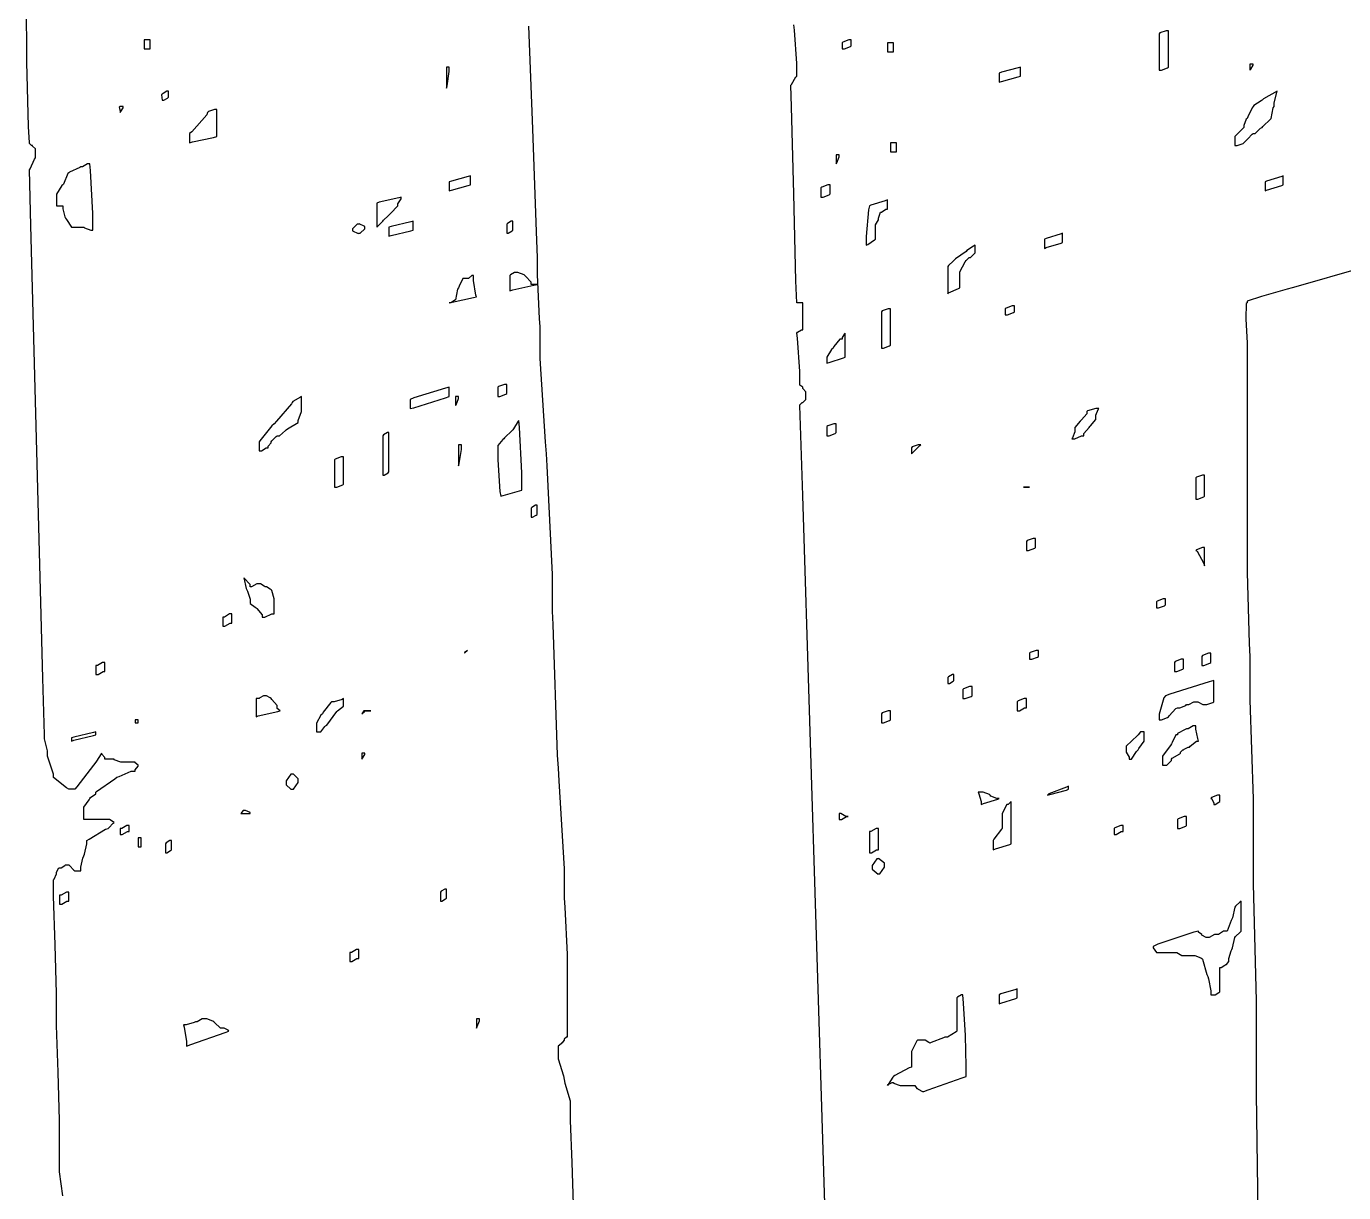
# Model space of a CAD drawing. Extents: x 59 to 294, y 65 to 304.
# Drawn here: x 87.81 to 103.19, y 270.92 to 284.53 of the extents above; entities that cross this region are included whole.
import ezdxf

# ---------------------------------------------------------------- set-up
doc = ezdxf.new("R2010")
doc.units = 0
doc.header["$MEASUREMENT"] = 0

msp = doc.modelspace()

# ---------------------------------------------------------------- linework, layer by layer
at = {"color": 7}
for points in [[(88.2304, 270.881), (88.1944, 271.158), (88.1944, 271.25), (88.1944, 271.33), (88.1944, 271.509), (88.1944, 271.569), (88.1944, 271.757), (88.1765, 272.323), (88.1585, 272.868), (88.1585, 273.05), (88.1585, 273.24), (88.1408, 273.809), (88.1242, 274.379), (88.1242, 274.567), (88.1324, 274.577), (88.1585, 274.638), (88.1585, 274.638), (88.1585, 274.656), (88.1849, 274.708), (88.1944, 274.708), (88.211, 274.708), (88.2551, 274.735), (88.2646, 274.744), (88.3006, 274.744), (88.3087, 274.735), (88.3613, 274.683), (88.3708, 274.673), (88.4068, 274.673), (88.441, 274.673), (88.441, 274.718), (88.4671, 274.823), (88.477, 274.85), (88.4851, 274.868), (88.5112, 274.987), (88.5112, 275.026), (88.5377, 275.044), (88.7317, 275.159), (88.7596, 275.167), (88.7677, 275.176), (88.8199, 275.229), (88.8298, 275.237), (88.8199, 275.247), (88.7748, 275.273), (88.7596, 275.273), (88.7236, 275.273), (88.7056, 275.273), (88.6658, 275.273), (88.6534, 275.273), (88.6534, 275.273), (88.5994, 275.273), (88.5832, 275.273), (88.5553, 275.273), (88.4961, 275.273), (88.477, 275.273), (88.477, 275.291), (88.477, 275.331), (88.477, 275.343), (88.477, 275.379), (88.477, 275.415), (88.5377, 275.503), (88.5472, 275.519), (88.5553, 275.529), (88.6174, 275.574), (88.6174, 275.59), (88.6259, 275.6), (88.8379, 275.749), (88.864, 275.766), (88.8905, 275.776), (89.0295, 275.836), (89.0764, 275.836), (89.0764, 275.854), (89.1124, 275.895), (89.1124, 275.908), (89.1124, 275.908), (89.0764, 275.934), (89.0764, 275.942), (89.0764, 275.942), (88.936, 275.942), (88.936, 275.942), (88.9081, 275.942), (88.8298, 275.97), (88.8298, 275.978), (88.8023, 275.978), (88.743, 275.978), (88.7236, 275.978), (88.7236, 275.996), (88.6876, 276.036), (88.6876, 276.049), (88.6781, 276.04), (88.6259, 275.952), (88.6174, 275.942), (88.5899, 275.908), (88.3969, 275.653), (88.3708, 275.626), (88.3348, 275.626), (88.3006, 275.626), (88.2731, 275.644), (88.1242, 275.763), (88.1242, 275.802), (88.1242, 275.802), (88.0622, 275.987), (88.054, 276.013), (88.054, 276.075), (88.0181, 276.215), (88.0181, 276.261), (88.0001, 276.922), (87.9299, 279.572), (87.8582, 282.206), (87.8417, 282.858), (87.8498, 282.867), (87.9023, 282.981), (87.9119, 282.998), (87.9119, 283.034), (87.9119, 283.052), (87.9119, 283.092), (87.9119, 283.104), (87.9119, 283.104), (87.8777, 283.132), (87.8777, 283.14), (87.8678, 283.14), (87.8417, 283.166), (87.8417, 283.174), (87.8321, 283.361), (87.8099, 284.114), (87.8057, 284.839)], [(93.6706, 284.533), (93.7147, 283.334), (93.7588, 282.134), (93.7687, 281.833), (93.7687, 281.631), (93.7934, 281.121), (93.8029, 281.023), (93.8029, 280.653), (93.865, 279.683), (93.8749, 279.54), (93.883, 279.4), (93.9451, 278.131), (93.9451, 277.706), (93.9532, 277.548), (94.0058, 276.023), (94.0153, 275.872), (94.0234, 275.723), (94.0855, 274.698), (94.0855, 274.355), (94.0939, 274.25), (94.1215, 273.695), (94.1215, 273.509), (94.1215, 273.412), (94.1215, 273.193), (94.1215, 273.12), (94.1215, 273.024), (94.1215, 272.806), (94.1215, 272.733), (94.1116, 272.733), (94.0855, 272.707), (94.0855, 272.697), (94.0855, 272.697), (94.0594, 272.661), (94.0513, 272.661), (94.0513, 272.653), (94.0153, 272.627), (94.0153, 272.627), (94.0153, 272.591), (94.0153, 272.557), (94.0153, 272.478), (94.076, 272.282), (94.0855, 272.238), (94.0939, 272.194), (94.1557, 271.99), (94.1557, 271.921), (94.1557, 271.759), (94.1737, 271.27), (94.1917, 270.78)], [(97.1984, 268.534), (96.8721, 279.057), (96.8375, 280.106), (96.8375, 280.115), (96.8636, 280.142), (96.8735, 280.142), (96.9077, 280.176), (96.9077, 280.194), (96.9077, 280.234), (96.9077, 280.246), (96.9077, 280.264), (96.8735, 280.305), (96.8735, 280.318), (96.8735, 280.318), (96.8375, 280.344), (96.8375, 280.352), (96.8375, 280.502), (96.81, 280.891), (96.8015, 280.952), (96.81, 280.961), (96.8569, 280.988), (96.8735, 280.988), (96.8735, 280.988), (96.8735, 281.094), (96.8735, 281.128), (96.8735, 281.172), (96.8735, 281.271), (96.8735, 281.304), (96.8555, 281.304), (96.8142, 281.304), (96.8015, 281.304), (96.792, 281.561), (96.7659, 282.575), (96.7398, 283.591), (96.7313, 283.846), (96.7398, 283.855), (96.792, 283.942), (96.8015, 283.95), (96.8015, 284.1), (96.7754, 284.489), (96.7673, 284.551)], [(103.362, 281.703), (102.658, 281.499), (102.588, 281.481), (102.526, 281.464), (102.23, 281.38), (102.059, 281.324), (102.059, 281.304), (102.049, 281.296), (102.045, 281.116), (102.059, 280.834), (102.059, 280.741), (102.059, 280.53), (102.059, 280.053), (102.059, 279.893), (102.059, 279.683), (102.059, 279.207), (102.059, 279.047), (102.059, 278.907), (102.059, 278.482), (102.059, 278.482), (102.059, 278.157), (102.084, 277.327), (102.093, 277.177), (102.093, 276.666), (102.129, 275.515), (102.129, 275.131), (102.129, 274.523), (102.165, 273.155), (102.165, 272.697), (102.165, 272.072), (102.19, 270.396)]]:
    msp.add_lwpolyline(points, dxfattribs=at)
for points in [[(101.035, 284.022), (101.061, 284.022), (101.132, 284.048), (101.141, 284.056), (101.141, 284.163), (101.141, 284.401), (101.141, 284.479), (101.114, 284.479), (101.043, 284.455), (101.035, 284.445), (101.035, 284.34), (101.035, 284.102), (101.035, 284.022)], [(89.1826, 284.269), (89.1992, 284.269), (89.239, 284.269), (89.2528, 284.269), (89.2528, 284.296), (89.2528, 284.355), (89.2528, 284.375), (89.2348, 284.375), (89.1949, 284.375), (89.1826, 284.375), (89.1826, 284.348), (89.1826, 284.289), (89.1826, 284.269)], [(97.3307, 284.269), (97.3571, 284.269), (97.4273, 284.295), (97.4369, 284.303), (97.4369, 284.321), (97.4369, 284.362), (97.4369, 284.375), (97.4094, 284.375), (97.3391, 284.348), (97.3307, 284.339), (97.3307, 284.322), (97.3307, 284.282), (97.3307, 284.269)], [(97.8599, 284.233), (97.8778, 284.233), (97.9181, 284.233), (97.9318, 284.233), (97.9318, 284.26), (97.9318, 284.319), (97.9318, 284.339), (97.9138, 284.339), (97.8725, 284.339), (97.8599, 284.339), (97.8599, 284.313), (97.8599, 284.254), (97.8599, 284.233)], [(92.7104, 283.81), (92.7104, 283.81), (92.7104, 283.81), (92.7104, 283.81), (92.7185, 283.837), (92.7446, 284.003), (92.7446, 284.056), (92.7104, 284.056), (92.7104, 283.996), (92.7104, 283.857), (92.7104, 283.81)], [(99.1665, 283.88), (99.1926, 283.89), (99.3856, 283.942), (99.4131, 283.95), (99.4131, 283.978), (99.4131, 284.037), (99.4131, 284.056), (99.3856, 284.048), (99.1926, 283.996), (99.1665, 283.986), (99.1665, 283.96), (99.1665, 283.901), (99.1665, 283.88)], [(102.093, 284.022), (102.093, 284.022), (102.093, 284.022), (102.093, 284.022), (102.102, 284.032), (102.129, 284.077), (102.129, 284.092), (102.093, 284.092), (102.093, 284.076), (102.093, 284.022), (102.093, 284.022)], [(89.3932, 283.669), (89.4112, 283.669), (89.4553, 283.695), (89.4652, 283.704), (89.4652, 283.722), (89.4652, 283.761), (89.4652, 283.774), (89.4472, 283.774), (89.4016, 283.749), (89.3932, 283.74), (89.3837, 283.731), (89.3907, 283.669), (89.3932, 283.669)], [(102.412, 283.774), (102.412, 283.774), (102.252, 283.687), (102.235, 283.669), (102.225, 283.661), (102.137, 283.607), (102.129, 283.597), (102.12, 283.581), (102.067, 283.475), (102.059, 283.457), (102.049, 283.449), (102.023, 283.376), (102.023, 283.351), (102.013, 283.343), (101.961, 283.29), (101.953, 283.281), (101.917, 283.245), (101.917, 283.218), (101.917, 283.161), (101.917, 283.14), (101.943, 283.14), (102.013, 283.166), (102.023, 283.174), (102.059, 283.21), (102.067, 283.22), (102.12, 283.272), (102.129, 283.281), (102.155, 283.281), (102.217, 283.343), (102.235, 283.351), (102.243, 283.361), (102.332, 283.449), (102.342, 283.457), (102.342, 283.457), (102.366, 283.581), (102.376, 283.597), (102.376, 283.641), (102.412, 283.774), (102.412, 283.774)], [(88.9, 283.527), (88.9081, 283.537), (88.936, 283.582), (88.936, 283.597), (88.9, 283.597), (88.8905, 283.589), (88.9, 283.544), (88.9, 283.527)], [(89.9223, 283.527), (89.9128, 283.501), (89.7378, 283.299), (89.7117, 283.281), (89.7117, 283.254), (89.7117, 283.195), (89.7117, 283.174), (89.746, 283.184), (89.9929, 283.236), (90.0285, 283.245), (90.0285, 283.325), (90.0285, 283.504), (90.0285, 283.563), (90.001, 283.563), (89.9308, 283.537), (89.9223, 283.527)], [(97.2605, 282.928), (97.2689, 282.937), (97.2965, 283.01), (97.2965, 283.034), (97.2605, 283.034), (97.2605, 283.008), (97.2605, 282.949), (97.2605, 282.928)], [(97.8958, 283.068), (97.9124, 283.068), (97.9523, 283.068), (97.966, 283.068), (97.966, 283.096), (97.966, 283.155), (97.966, 283.174), (97.948, 283.174), (97.9082, 283.174), (97.8958, 283.174), (97.8958, 283.148), (97.8958, 283.089), (97.8958, 283.068)], [(88.1585, 282.435), (88.1765, 282.435), (88.2167, 282.435), (88.2304, 282.435), (88.2304, 282.4), (88.2551, 282.31), (88.2646, 282.292), (88.2731, 282.276), (88.3348, 282.186), (88.3348, 282.186), (88.3694, 282.186), (88.4495, 282.186), (88.477, 282.186), (88.4851, 282.178), (88.5582, 282.152), (88.5832, 282.152), (88.5832, 282.346), (88.5553, 282.849), (88.5472, 282.928), (88.5197, 282.928), (88.4604, 282.892), (88.441, 282.892), (88.4315, 282.884), (88.3087, 282.831), (88.3006, 282.822), (88.2908, 282.813), (88.2385, 282.691), (88.2304, 282.681), (88.2206, 282.673), (88.1585, 282.574), (88.1585, 282.539), (88.1585, 282.505), (88.1585, 282.488), (88.1585, 282.448), (88.1585, 282.435)], [(92.7446, 282.611), (92.771, 282.621), (92.9651, 282.673), (92.9929, 282.681), (92.9929, 282.709), (92.9929, 282.768), (92.9929, 282.787), (92.9651, 282.779), (92.771, 282.725), (92.7446, 282.715), (92.7446, 282.689), (92.7446, 282.631), (92.7446, 282.611)], [(102.27, 282.611), (102.288, 282.621), (102.464, 282.673), (102.482, 282.681), (102.482, 282.709), (102.482, 282.768), (102.482, 282.787), (102.464, 282.779), (102.288, 282.725), (102.27, 282.715), (102.27, 282.689), (102.27, 282.631), (102.27, 282.611)], [(97.0841, 282.539), (97.1102, 282.539), (97.1808, 282.567), (97.1903, 282.575), (97.1903, 282.603), (97.1903, 282.662), (97.1903, 282.681), (97.1628, 282.681), (97.0926, 282.655), (97.0841, 282.645), (97.0841, 282.619), (97.0841, 282.56), (97.0841, 282.539)], [(91.8986, 282.186), (91.9067, 282.196), (91.9688, 282.258), (91.9688, 282.258), (91.9773, 282.268), (92.0295, 282.32), (92.039, 282.328), (92.057, 282.346), (92.1452, 282.435), (92.1452, 282.435), (92.1452, 282.461), (92.1812, 282.52), (92.1812, 282.539), (92.1537, 282.531), (91.9247, 282.479), (91.8986, 282.469), (91.8986, 282.399), (91.8986, 282.24), (91.8986, 282.186)], [(97.6133, 281.976), (97.6133, 281.976), (97.6133, 281.976), (97.6133, 281.976), (97.6298, 281.985), (97.7099, 282.038), (97.7194, 282.046), (97.7194, 282.046), (97.7194, 282.152), (97.7194, 282.186), (97.7194, 282.214), (97.7554, 282.273), (97.7554, 282.292), (97.7554, 282.292), (97.7801, 282.363), (97.7896, 282.363), (97.7896, 282.363), (97.8422, 282.399), (97.8599, 282.399), (97.8599, 282.426), (97.8599, 282.485), (97.8599, 282.505), (97.8337, 282.496), (97.6658, 282.444), (97.6492, 282.435), (97.6394, 282.39), (97.6133, 282.08), (97.6133, 281.976)], [(92.039, 282.082), (92.0655, 282.091), (92.2941, 282.144), (92.3216, 282.152), (92.3216, 282.18), (92.3216, 282.239), (92.3216, 282.258), (92.2941, 282.25), (92.0655, 282.196), (92.039, 282.186), (92.039, 282.16), (92.039, 282.102), (92.039, 282.082)], [(93.4159, 282.116), (93.4325, 282.116), (93.4766, 282.144), (93.4861, 282.152), (93.4861, 282.18), (93.4861, 282.239), (93.4861, 282.258), (93.4681, 282.258), (93.424, 282.232), (93.4159, 282.222), (93.4159, 282.196), (93.4159, 282.137), (93.4159, 282.116)], [(91.6862, 282.222), (91.6686, 282.222), (91.616, 282.17), (91.616, 282.152), (91.616, 282.144), (91.6809, 282.112), (91.6862, 282.116), (91.7042, 282.116), (91.7582, 282.17), (91.7582, 282.186), (91.7582, 282.196), (91.6919, 282.228), (91.6862, 282.222)], [(99.6957, 281.94), (99.7119, 281.95), (99.8883, 282.002), (99.9063, 282.01), (99.9063, 282.038), (99.9063, 282.097), (99.9063, 282.116), (99.8883, 282.108), (99.7119, 282.055), (99.6957, 282.046), (99.6957, 282.02), (99.6957, 281.96), (99.6957, 281.94)], [(98.7778, 281.905), (98.7778, 281.905), (98.6536, 281.817), (98.6374, 281.799), (98.6275, 281.791), (98.5739, 281.739), (98.5654, 281.729), (98.5654, 281.685), (98.5654, 281.585), (98.5654, 281.553), (98.5654, 281.518), (98.5654, 281.41), (98.5654, 281.41), (98.5739, 281.42), (98.6896, 281.473), (98.7076, 281.481), (98.7076, 281.481), (98.7076, 281.588), (98.7076, 281.623), (98.7076, 281.667), (98.7683, 281.783), (98.7778, 281.799), (98.8138, 281.833), (98.83, 281.833), (98.884, 281.887), (98.884, 281.905), (98.884, 281.923), (98.884, 281.963), (98.884, 281.976), (98.866, 281.967), (98.7859, 281.915), (98.7778, 281.905)], [(93.4501, 281.446), (93.4847, 281.456), (93.7327, 281.509), (93.7687, 281.517), (93.7507, 281.517), (93.7108, 281.517), (93.6985, 281.517), (93.6985, 281.544), (93.635, 281.614), (93.6265, 281.623), (93.617, 281.632), (93.5454, 281.657), (93.5221, 281.657), (93.5041, 281.657), (93.4586, 281.632), (93.4501, 281.623), (93.4501, 281.579), (93.4501, 281.48), (93.4501, 281.446)], [(93.0271, 281.623), (93.0092, 281.623), (92.9693, 281.587), (92.9569, 281.587), (92.921, 281.587), (92.9033, 281.587), (92.8592, 281.499), (92.8508, 281.481), (92.8412, 281.464), (92.8165, 281.34), (92.8165, 281.34), (92.8165, 281.34), (92.7626, 281.304), (92.7446, 281.304), (92.7791, 281.314), (93.0271, 281.368), (93.0631, 281.376), (93.0533, 281.394), (93.0271, 281.566), (93.0271, 281.623)], [(97.7896, 280.775), (97.8158, 280.775), (97.8863, 280.803), (97.8958, 280.811), (97.8958, 280.917), (97.8958, 281.156), (97.8958, 281.234), (97.8683, 281.234), (97.7981, 281.209), (97.7896, 281.2), (97.7896, 281.094), (97.7896, 280.855), (97.7896, 280.775)], [(99.2367, 281.164), (99.2628, 281.164), (99.3331, 281.191), (99.3429, 281.2), (99.3429, 281.218), (99.3429, 281.258), (99.3429, 281.27), (99.3151, 281.27), (99.2449, 281.244), (99.2367, 281.234), (99.2367, 281.218), (99.2367, 281.178), (99.2367, 281.164)], [(97.3307, 280.881), (97.3046, 280.881), (97.2344, 280.793), (97.2263, 280.775), (97.2083, 280.759), (97.1543, 280.671), (97.1543, 280.671), (97.1543, 280.653), (97.1543, 280.613), (97.1543, 280.599), (97.1808, 280.609), (97.3487, 280.662), (97.3667, 280.671), (97.3667, 280.741), (97.3667, 280.899), (97.3667, 280.952), (97.3571, 280.943), (97.3307, 280.898), (97.3307, 280.881)], [(92.2874, 280.07), (92.3315, 280.079), (92.7005, 280.195), (92.7446, 280.212), (92.7446, 280.239), (92.7446, 280.299), (92.7446, 280.318), (92.7005, 280.309), (92.3315, 280.194), (92.2874, 280.176), (92.2874, 280.15), (92.2874, 280.09), (92.2874, 280.07)], [(93.3097, 280.212), (93.3358, 280.212), (93.406, 280.238), (93.4159, 280.246), (93.4159, 280.274), (93.4159, 280.333), (93.4159, 280.352), (93.3884, 280.352), (93.3178, 280.327), (93.3097, 280.318), (93.3097, 280.291), (93.3097, 280.232), (93.3097, 280.212)], [(90.9105, 280.142), (90.901, 280.124), (90.726, 279.921), (90.6999, 279.893), (90.672, 279.867), (90.5316, 279.692), (90.5235, 279.683), (90.5235, 279.656), (90.5235, 279.597), (90.5235, 279.576), (90.5496, 279.576), (90.6074, 279.612), (90.6279, 279.612), (90.6279, 279.63), (90.6639, 279.67), (90.6639, 279.683), (90.672, 279.692), (90.7246, 279.745), (90.7341, 279.753), (90.7602, 279.753), (90.8308, 279.815), (90.8403, 279.823), (90.8569, 279.833), (90.9807, 279.906), (90.9807, 279.929), (90.9807, 279.929), (91.0167, 280.035), (91.0167, 280.07), (91.0167, 280.106), (91.0167, 280.186), (91.0167, 280.212), (91.0071, 280.203), (90.9189, 280.151), (90.9105, 280.142)], [(92.8165, 280.106), (92.8165, 280.106), (92.8165, 280.106), (92.8165, 280.106), (92.8247, 280.115), (92.8508, 280.188), (92.8508, 280.212), (92.8165, 280.212), (92.8165, 280.186), (92.8165, 280.126), (92.8165, 280.106)], [(100.189, 280.035), (100.189, 280.009), (100.127, 279.939), (100.119, 279.929), (100.109, 279.921), (100.048, 279.848), (100.048, 279.823), (100.048, 279.797), (100.021, 279.727), (100.013, 279.717), (100.047, 279.717), (100.125, 279.753), (100.153, 279.753), (100.153, 279.78), (100.215, 279.85), (100.225, 279.859), (100.233, 279.868), (100.295, 279.942), (100.295, 279.965), (100.295, 279.991), (100.32, 280.061), (100.329, 280.07), (100.294, 280.07), (100.197, 280.045), (100.189, 280.035)], [(93.4861, 279.823), (93.4766, 279.815), (93.3884, 279.727), (93.3799, 279.717), (93.3704, 279.709), (93.3097, 279.637), (93.3097, 279.612), (93.3097, 279.472), (93.3358, 279.101), (93.3457, 279.047), (93.3718, 279.057), (93.5648, 279.109), (93.5923, 279.117), (93.5923, 279.321), (93.5648, 279.85), (93.5563, 279.929), (93.5468, 279.921), (93.4942, 279.833), (93.4861, 279.823)], [(97.1543, 279.753), (97.1808, 279.753), (97.251, 279.78), (97.2605, 279.789), (97.2605, 279.815), (97.2605, 279.874), (97.2605, 279.893), (97.233, 279.893), (97.1628, 279.868), (97.1543, 279.859), (97.1543, 279.833), (97.1543, 279.774), (97.1543, 279.753)], [(91.9688, 279.294), (91.9854, 279.294), (92.0295, 279.321), (92.039, 279.33), (92.039, 279.446), (92.039, 279.703), (92.039, 279.789), (92.0214, 279.789), (91.9773, 279.762), (91.9688, 279.753), (91.9688, 279.638), (91.9688, 279.381), (91.9688, 279.294)], [(92.8508, 279.4), (92.8508, 279.4), (92.8508, 279.4), (92.8508, 279.4), (92.8592, 279.428), (92.8867, 279.593), (92.8867, 279.647), (92.8508, 279.647), (92.8508, 279.586), (92.8508, 279.447), (92.8508, 279.4)], [(98.1424, 279.54), (98.1509, 279.55), (98.2391, 279.638), (98.2486, 279.647), (98.2211, 279.647), (98.1509, 279.622), (98.1424, 279.612), (98.1424, 279.594), (98.1424, 279.555), (98.1424, 279.54)], [(91.4054, 279.153), (91.4315, 279.153), (91.5003, 279.18), (91.5099, 279.188), (91.5099, 279.268), (91.5099, 279.447), (91.5099, 279.506), (91.4837, 279.506), (91.4135, 279.48), (91.4054, 279.47), (91.4054, 279.392), (91.4054, 279.214), (91.4054, 279.153)], [(101.46, 279.011), (101.486, 279.011), (101.554, 279.039), (101.564, 279.047), (101.564, 279.109), (101.564, 279.248), (101.564, 279.294), (101.538, 279.294), (101.468, 279.269), (101.46, 279.26), (101.46, 279.198), (101.46, 279.058), (101.46, 279.011)], [(99.4474, 279.153), (99.4474, 279.153), (99.4474, 279.153), (99.4474, 279.153), (99.4474, 279.153), (99.4474, 279.153), (99.4474, 279.153), (99.4653, 279.153), (99.5193, 279.153), (99.5193, 279.153), (99.5193, 279.153), (99.4653, 279.153), (99.4474, 279.153)], [(93.6985, 278.801), (93.7147, 278.801), (93.7588, 278.827), (93.7687, 278.835), (93.7687, 278.863), (93.7687, 278.922), (93.7687, 278.941), (93.7507, 278.941), (93.7066, 278.916), (93.6985, 278.907), (93.6985, 278.88), (93.6985, 278.821), (93.6985, 278.801)], [(99.4833, 278.412), (99.5094, 278.412), (99.5796, 278.439), (99.5895, 278.448), (99.5895, 278.475), (99.5895, 278.535), (99.5895, 278.554), (99.562, 278.554), (99.4915, 278.528), (99.4833, 278.518), (99.4833, 278.492), (99.4833, 278.433), (99.4833, 278.412)], [(101.564, 278.235), (101.564, 278.289), (101.564, 278.409), (101.564, 278.448), (101.538, 278.448), (101.468, 278.422), (101.46, 278.412), (101.476, 278.404), (101.554, 278.263), (101.564, 278.235)], [(90.3471, 278.095), (90.3471, 278.095), (90.3718, 277.971), (90.3813, 277.953), (90.3898, 277.937), (90.4173, 277.844), (90.4173, 277.813), (90.4173, 277.796), (90.478, 277.752), (90.4875, 277.742), (90.4956, 277.734), (90.5577, 277.661), (90.5577, 277.636), (90.5923, 277.636), (90.672, 277.672), (90.6999, 277.672), (90.6999, 277.708), (90.6999, 277.786), (90.6999, 277.813), (90.6999, 277.848), (90.672, 277.945), (90.6639, 277.953), (90.6544, 277.963), (90.6089, 277.989), (90.5937, 277.989), (90.5838, 277.998), (90.5386, 278.025), (90.5235, 278.025), (90.4956, 278.025), (90.4364, 277.989), (90.4173, 277.989), (90.4173, 278.016), (90.3471, 278.095), (90.3471, 278.095)], [(101.001, 277.742), (101.027, 277.742), (101.097, 277.768), (101.107, 277.777), (101.107, 277.795), (101.107, 277.836), (101.107, 277.848), (101.079, 277.848), (101.009, 277.822), (101.001, 277.813), (101.001, 277.796), (101.001, 277.756), (101.001, 277.742)], [(90.0987, 277.53), (90.1252, 277.53), (90.1845, 277.566), (90.2049, 277.566), (90.2049, 277.593), (90.2049, 277.653), (90.2049, 277.672), (90.1774, 277.672), (90.1181, 277.636), (90.0987, 277.636), (90.0987, 277.61), (90.0987, 277.551), (90.0987, 277.53)], [(92.921, 277.213), (92.921, 277.213), (92.921, 277.213), (92.921, 277.213), (92.921, 277.213), (92.9569, 277.247), (92.9569, 277.247), (92.9569, 277.247), (92.921, 277.223), (92.921, 277.213), (92.921, 277.213), (92.921, 277.213), (92.921, 277.213)], [(99.5193, 277.143), (99.5454, 277.143), (99.6142, 277.169), (99.6237, 277.177), (99.6237, 277.195), (99.6237, 277.235), (99.6237, 277.247), (99.5976, 277.247), (99.5274, 277.223), (99.5193, 277.213), (99.5193, 277.197), (99.5193, 277.157), (99.5193, 277.143)], [(101.53, 277.071), (101.556, 277.071), (101.626, 277.099), (101.636, 277.107), (101.636, 277.134), (101.636, 277.194), (101.636, 277.213), (101.608, 277.213), (101.538, 277.187), (101.53, 277.177), (101.53, 277.151), (101.53, 277.092), (101.53, 277.071)], [(88.6174, 276.967), (88.6435, 276.967), (88.7028, 277.001), (88.7236, 277.001), (88.7236, 277.028), (88.7236, 277.088), (88.7236, 277.107), (88.6961, 277.107), (88.6368, 277.071), (88.6174, 277.071), (88.6174, 277.045), (88.6174, 276.987), (88.6174, 276.967)], [(101.211, 277.001), (101.238, 277.001), (101.308, 277.028), (101.317, 277.037), (101.317, 277.064), (101.317, 277.124), (101.317, 277.143), (101.29, 277.143), (101.22, 277.116), (101.211, 277.107), (101.211, 277.081), (101.211, 277.022), (101.211, 277.001)], [(98.5654, 276.86), (98.5834, 276.86), (98.6275, 276.886), (98.6374, 276.895), (98.6374, 276.913), (98.6374, 276.954), (98.6374, 276.967), (98.6194, 276.967), (98.5739, 276.94), (98.5654, 276.931), (98.5654, 276.914), (98.5654, 276.86), (98.5654, 276.86)], [(101.035, 276.437), (101.061, 276.437), (101.132, 276.463), (101.141, 276.472), (101.15, 276.481), (101.229, 276.57), (101.247, 276.578), (101.273, 276.578), (101.344, 276.605), (101.353, 276.614), (101.38, 276.614), (101.439, 276.648), (101.46, 276.648), (101.486, 276.648), (101.544, 276.614), (101.564, 276.614), (101.59, 276.614), (101.661, 276.64), (101.67, 276.648), (101.67, 276.71), (101.67, 276.849), (101.67, 276.895), (101.617, 276.878), (101.159, 276.736), (101.107, 276.718), (101.089, 276.692), (101.035, 276.502), (101.035, 276.437)], [(98.7418, 276.684), (98.7683, 276.684), (98.8385, 276.71), (98.848, 276.718), (98.848, 276.746), (98.848, 276.805), (98.848, 276.824), (98.8205, 276.824), (98.7503, 276.8), (98.7418, 276.79), (98.7418, 276.764), (98.7418, 276.704), (98.7418, 276.684)], [(90.4875, 276.472), (90.5136, 276.481), (90.7426, 276.534), (90.7701, 276.542), (90.7701, 276.542), (90.7341, 276.57), (90.7341, 276.578), (90.7341, 276.605), (90.672, 276.675), (90.6639, 276.684), (90.6544, 276.693), (90.6089, 276.718), (90.5937, 276.718), (90.5757, 276.718), (90.5316, 276.693), (90.5235, 276.684), (90.4875, 276.684), (90.4875, 276.631), (90.4875, 276.512), (90.4875, 276.472)], [(91.3694, 276.648), (91.3599, 276.64), (91.2717, 276.526), (91.2633, 276.508), (91.2453, 276.491), (91.1931, 276.397), (91.1931, 276.365), (91.1931, 276.349), (91.1931, 276.309), (91.1931, 276.295), (91.229, 276.295), (91.2453, 276.295), (91.2894, 276.357), (91.2992, 276.365), (91.3158, 276.375), (91.4301, 276.534), (91.4396, 276.542), (91.4396, 276.542), (91.5099, 276.596), (91.5099, 276.614), (91.5099, 276.631), (91.5099, 276.672), (91.5099, 276.684), (91.4922, 276.675), (91.3998, 276.648), (91.3694, 276.648)], [(99.3771, 276.542), (99.4033, 276.542), (99.4625, 276.578), (99.4833, 276.578), (99.4833, 276.605), (99.4833, 276.665), (99.4833, 276.684), (99.4558, 276.684), (99.3856, 276.658), (99.3771, 276.648), (99.3771, 276.622), (99.3771, 276.563), (99.3771, 276.542)], [(89.0764, 276.401), (89.1124, 276.401), (89.1124, 276.437), (89.0764, 276.437), (89.0764, 276.401)], [(91.7582, 276.542), (91.7483, 276.542), (91.7222, 276.508), (91.7222, 276.508), (91.7222, 276.508), (91.7526, 276.532), (91.7582, 276.542), (91.7744, 276.542), (91.8284, 276.542), (91.8284, 276.542), (91.8284, 276.542), (91.7744, 276.542), (91.7582, 276.542)], [(97.7896, 276.401), (97.8158, 276.401), (97.8863, 276.429), (97.8958, 276.437), (97.8958, 276.463), (97.8958, 276.523), (97.8958, 276.542), (97.8683, 276.542), (97.7981, 276.517), (97.7896, 276.508), (97.7896, 276.481), (97.7896, 276.422), (97.7896, 276.401)], [(88.3348, 276.189), (88.3613, 276.199), (88.5899, 276.253), (88.6174, 276.261), (88.6174, 276.295), (88.5899, 276.287), (88.3613, 276.235), (88.3348, 276.225), (88.3348, 276.225), (88.3348, 276.189), (88.3348, 276.189)], [(100.682, 275.978), (100.709, 275.978), (100.77, 276.067), (100.788, 276.085), (100.797, 276.102), (100.858, 276.189), (100.858, 276.189), (100.858, 276.217), (100.858, 276.276), (100.858, 276.295), (100.824, 276.295), (100.814, 276.295), (100.788, 276.261), (100.788, 276.261), (100.779, 276.253), (100.648, 276.127), (100.648, 276.085), (100.648, 276.058), (100.682, 275.999), (100.682, 275.978)], [(101.46, 276.365), (101.432, 276.365), (101.372, 276.331), (101.353, 276.331), (101.335, 276.323), (101.247, 276.277), (101.247, 276.261), (101.229, 276.261), (101.185, 276.173), (101.177, 276.155), (101.167, 276.138), (101.079, 276.023), (101.071, 276.013), (101.071, 275.987), (101.071, 275.929), (101.071, 275.908), (101.107, 275.908), (101.123, 275.908), (101.177, 275.962), (101.177, 275.978), (101.185, 275.988), (101.273, 276.04), (101.283, 276.049), (101.283, 276.058), (101.308, 276.085), (101.317, 276.085), (101.326, 276.094), (101.371, 276.119), (101.388, 276.119), (101.396, 276.129), (101.469, 276.189), (101.494, 276.189), (101.484, 276.217), (101.46, 276.328), (101.46, 276.365)], [(91.7222, 275.978), (91.7222, 275.978), (91.7222, 275.978), (91.7222, 275.978), (91.7303, 275.988), (91.7582, 276.033), (91.7582, 276.049), (91.7222, 276.049), (91.7222, 276.032), (91.7222, 275.992), (91.7222, 275.978)], [(90.9105, 275.802), (90.8925, 275.802), (90.8403, 275.723), (90.8403, 275.696), (90.8403, 275.679), (90.8925, 275.626), (90.9105, 275.626), (90.9271, 275.626), (90.9807, 275.705), (90.9807, 275.732), (90.9807, 275.749), (90.9271, 275.802), (90.9105, 275.802)], [(99.7299, 275.555), (99.756, 275.565), (99.9504, 275.617), (99.9765, 275.626), (99.9765, 275.66), (99.9504, 275.652), (99.7465, 275.573), (99.7299, 275.555)], [(98.9542, 275.449), (98.9803, 275.459), (99.1485, 275.511), (99.1665, 275.519), (99.1387, 275.519), (99.0685, 275.547), (99.0604, 275.555), (99.0505, 275.565), (98.9775, 275.59), (98.9542, 275.59), (98.9182, 275.59), (98.9266, 275.573), (98.9542, 275.481), (98.9542, 275.449)], [(101.67, 275.449), (101.687, 275.449), (101.731, 275.475), (101.74, 275.483), (101.74, 275.501), (101.74, 275.543), (101.74, 275.555), (101.714, 275.555), (101.644, 275.529), (101.636, 275.519), (101.644, 275.519), (101.67, 275.467), (101.67, 275.449)], [(90.4173, 275.343), (90.4173, 275.353), (90.3633, 275.379), (90.3471, 275.379), (90.3372, 275.379), (90.3111, 275.343), (90.3111, 275.343), (90.3111, 275.343), (90.4173, 275.343), (90.4173, 275.343)], [(97.2965, 275.273), (97.3226, 275.273), (97.3818, 275.307), (97.4026, 275.307), (97.3748, 275.307), (97.3155, 275.343), (97.2965, 275.343), (97.2965, 275.326), (97.2965, 275.287), (97.2965, 275.273)], [(99.3069, 275.483), (99.271, 275.449), (99.2533, 275.449), (99.2008, 275.343), (99.2008, 275.307), (99.2008, 275.273), (99.2008, 275.194), (99.2008, 275.167), (99.1912, 275.159), (99.103, 275.044), (99.0946, 275.026), (99.0946, 275), (99.0946, 274.941), (99.0946, 274.92), (99.121, 274.93), (99.289, 274.982), (99.3069, 274.99), (99.3069, 275.114), (99.3069, 275.391), (99.3069, 275.483)], [(88.9, 275.096), (88.9261, 275.096), (88.9854, 275.131), (89.0062, 275.131), (89.0062, 275.149), (89.0062, 275.19), (89.0062, 275.203), (88.9787, 275.203), (88.9194, 275.167), (88.9, 275.167), (88.9, 275.15), (88.9, 275.11), (88.9, 275.096)], [(100.506, 275.096), (100.532, 275.096), (100.591, 275.131), (100.612, 275.131), (100.612, 275.149), (100.612, 275.19), (100.612, 275.203), (100.584, 275.203), (100.514, 275.176), (100.506, 275.167), (100.506, 275.15), (100.506, 275.11), (100.506, 275.096)], [(101.247, 275.167), (101.273, 275.167), (101.344, 275.194), (101.353, 275.203), (101.353, 275.229), (101.353, 275.288), (101.353, 275.307), (101.326, 275.307), (101.255, 275.282), (101.247, 275.273), (101.247, 275.247), (101.247, 275.187), (101.247, 275.167)], [(89.1124, 274.954), (89.1466, 274.954), (89.1466, 274.982), (89.1466, 275.041), (89.1466, 275.06), (89.1124, 275.06), (89.1124, 275.034), (89.1124, 274.975), (89.1124, 274.954)], [(97.6492, 274.884), (97.6753, 274.884), (97.7346, 274.92), (97.7554, 274.92), (97.7554, 274.982), (97.7554, 275.121), (97.7554, 275.167), (97.7276, 275.167), (97.6683, 275.131), (97.6492, 275.131), (97.6492, 275.07), (97.6492, 274.931), (97.6492, 274.884)], [(89.4292, 274.884), (89.4457, 274.884), (89.4898, 274.912), (89.4994, 274.92), (89.4994, 274.948), (89.4994, 275.007), (89.4994, 275.026), (89.4814, 275.026), (89.4373, 275), (89.4292, 274.99), (89.4292, 274.964), (89.4292, 274.905), (89.4292, 274.884)], [(97.7554, 274.814), (97.7374, 274.814), (97.6835, 274.735), (97.6835, 274.708), (97.6835, 274.691), (97.7526, 274.636), (97.7554, 274.638), (97.7717, 274.638), (97.8256, 274.718), (97.8256, 274.744), (97.8256, 274.762), (97.7565, 274.817), (97.7554, 274.814)], [(88.1944, 274.285), (88.2206, 274.285), (88.2798, 274.321), (88.3006, 274.321), (88.3006, 274.347), (88.3006, 274.406), (88.3006, 274.425), (88.2731, 274.425), (88.2138, 274.391), (88.1944, 274.391), (88.1944, 274.365), (88.1944, 274.306), (88.1944, 274.285)], [(92.6401, 274.321), (92.6564, 274.321), (92.7005, 274.347), (92.7104, 274.355), (92.7104, 274.382), (92.7104, 274.442), (92.7104, 274.461), (92.6924, 274.461), (92.6483, 274.435), (92.6401, 274.425), (92.6401, 274.399), (92.6401, 274.341), (92.6401, 274.321)], [(100.965, 273.792), (100.965, 273.774), (101.001, 273.72), (101.001, 273.72), (101.001, 273.72), (101.079, 273.72), (101.107, 273.72), (101.133, 273.72), (101.191, 273.72), (101.211, 273.72), (101.238, 273.72), (101.297, 273.685), (101.317, 273.685), (101.344, 273.685), (101.403, 273.685), (101.424, 273.685), (101.45, 273.685), (101.52, 273.659), (101.53, 273.649), (101.538, 273.641), (101.59, 273.465), (101.6, 273.439), (101.608, 273.412), (101.636, 273.273), (101.636, 273.226), (101.636, 273.226), (101.661, 273.226), (101.67, 273.226), (101.687, 273.226), (101.731, 273.254), (101.74, 273.262), (101.74, 273.298), (101.74, 273.377), (101.74, 273.403), (101.74, 273.439), (101.74, 273.517), (101.74, 273.543), (101.758, 273.543), (101.802, 273.571), (101.812, 273.579), (101.82, 273.579), (101.847, 273.615), (101.847, 273.615), (101.847, 273.651), (101.873, 273.739), (101.883, 273.756), (101.891, 273.774), (101.917, 273.896), (101.917, 273.896), (101.925, 273.906), (101.979, 273.959), (101.989, 273.968), (101.989, 274.056), (101.989, 274.254), (101.989, 274.321), (101.979, 274.312), (101.925, 274.259), (101.917, 274.249), (101.917, 274.249), (101.891, 274.126), (101.883, 274.108), (101.873, 274.092), (101.828, 273.968), (101.812, 273.968), (101.785, 273.968), (101.725, 273.932), (101.706, 273.932), (101.679, 273.932), (101.619, 273.896), (101.6, 273.896), (101.582, 273.896), (101.53, 273.924), (101.53, 273.932), (101.53, 273.932), (101.494, 273.959), (101.494, 273.968), (101.44, 273.959), (101.017, 273.818), (100.965, 273.792)], [(91.5818, 273.615), (91.6079, 273.615), (91.6658, 273.649), (91.6862, 273.649), (91.6862, 273.677), (91.6862, 273.736), (91.6862, 273.756), (91.6601, 273.756), (91.6009, 273.72), (91.5818, 273.72), (91.5818, 273.693), (91.5818, 273.636), (91.5818, 273.615)], [(97.9318, 272.204), (97.9318, 272.196), (98.0101, 272.168), (98.0362, 272.168), (98.0708, 272.168), (98.1784, 272.168), (98.1784, 272.168), (98.1784, 272.168), (98.2031, 272.132), (98.2126, 272.132), (98.2211, 272.124), (98.268, 272.098), (98.2846, 272.098), (98.3368, 272.116), (98.7337, 272.258), (98.7778, 272.274), (98.7778, 272.394), (98.7721, 272.751), (98.7503, 273.13), (98.7418, 273.226), (98.7242, 273.226), (98.6801, 273.2), (98.6716, 273.19), (98.6716, 273.094), (98.6716, 272.876), (98.6716, 272.803), (98.6621, 272.795), (98.5629, 272.733), (98.5312, 272.733), (98.5132, 272.725), (98.3714, 272.671), (98.3548, 272.661), (98.3449, 272.671), (98.2998, 272.697), (98.2846, 272.697), (98.2486, 272.697), (98.2126, 272.697), (98.2031, 272.689), (98.1424, 272.564), (98.1424, 272.521), (98.1424, 272.486), (98.1424, 272.408), (98.1424, 272.38), (98.1149, 272.372), (97.948, 272.284), (97.9318, 272.274), (97.9219, 272.266), (97.8683, 272.178), (97.8599, 272.168), (97.8683, 272.178), (97.9152, 272.204), (97.9318, 272.204)], [(99.1665, 273.12), (99.1828, 273.13), (99.3592, 273.182), (99.3771, 273.19), (99.3771, 273.218), (99.3771, 273.278), (99.3771, 273.297), (99.3592, 273.288), (99.1828, 273.236), (99.1665, 273.226), (99.1665, 273.2), (99.1665, 273.141), (99.1665, 273.12)], [(89.6758, 272.627), (89.7283, 272.645), (90.1266, 272.787), (90.1707, 272.803), (90.1608, 272.813), (90.1139, 272.838), (90.0987, 272.838), (90.0726, 272.838), (90.0024, 272.901), (89.9943, 272.91), (89.9844, 272.919), (89.9114, 272.944), (89.8881, 272.944), (89.8606, 272.944), (89.8013, 272.91), (89.7819, 272.91), (89.764, 272.901), (89.6719, 272.874), (89.6415, 272.874), (89.6497, 272.848), (89.6758, 272.682), (89.6758, 272.627)], [(93.0631, 272.838), (93.0631, 272.838), (93.0631, 272.838), (93.0631, 272.838), (93.0712, 272.856), (93.0974, 272.922), (93.0974, 272.944), (93.0631, 272.944), (93.0631, 272.918), (93.0631, 272.858), (93.0631, 272.838)]]:
    msp.add_lwpolyline(points, close=True, dxfattribs=at)

doc.saveas('drawing.dxf')
